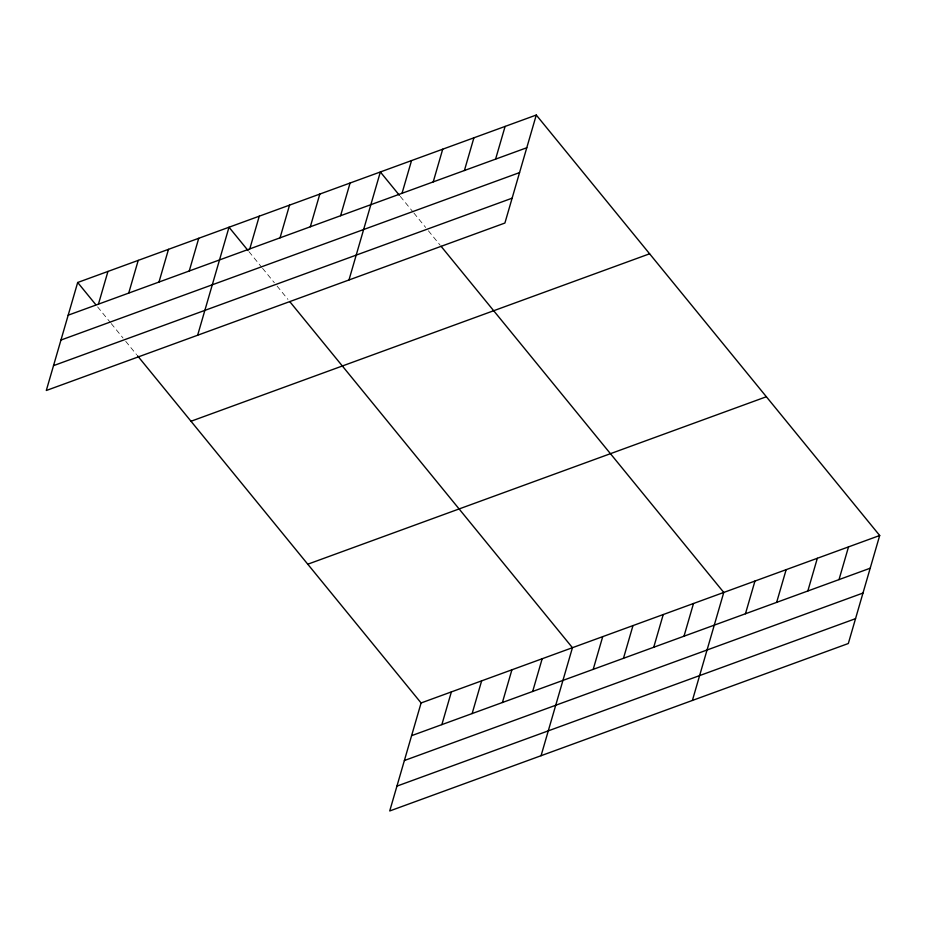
<?xml version="1.0" encoding="UTF-8"?>
<svg xmlns="http://www.w3.org/2000/svg" width="926" height="926" viewBox="0 0 926 926"><rect width="100%" height="100%" fill="white"/><g stroke="black" fill="none" stroke-linecap="round" stroke-linejoin="round"><path stroke-width="0.69" stroke-dasharray="4.63 3.47" d="M400.298 196.393L412.996 211.927M413.899 213.038L425.682 227.472M428.402 230.805L440.186 245.228M248.967 251.652L261.653 267.197M262.556 268.297L274.351 282.731M277.071 286.065L287.951 299.387M97.624 306.911L110.321 322.456M111.224 323.568L123.008 337.99M125.728 341.324L136.608 354.646"/><path stroke-width="1.39" d="M536.281 115.032L77.68 282.488L46.3 390.494L504.901 223.039L536.281 115.032L879.7 535.506L848.32 643.512L389.719 810.968L421.099 702.961L879.7 535.506M98.445 304.145L107.948 271.434M128.714 293.102L138.217 260.391M158.983 282.048L168.486 249.337M189.24 270.994L198.743 238.283M197.643 335.235L229.011 227.229L248.052 250.541M249.777 248.886L259.28 216.175M280.046 237.832L289.549 205.132M310.314 226.789L319.817 194.078M340.583 215.735L350.086 183.024M348.975 279.976L380.355 171.97L399.395 195.282M402.034 193.291L411.538 160.58M433.218 181.901L442.721 149.19M464.401 170.523L473.904 137.812M495.595 159.133L505.098 126.422M441.864 724.618L451.367 691.907M472.133 713.564L481.636 680.853M502.401 702.521L511.904 669.811M532.67 691.467L542.173 658.756M541.062 755.709L572.442 647.702L289.757 301.598M593.207 669.359L602.71 636.648M623.476 658.305L632.979 625.594M653.733 647.251L663.236 614.551M684.001 636.208L693.505 603.497M692.393 700.45L723.773 592.443L441.1 246.339M745.453 613.764L754.956 581.053M776.648 602.375L786.151 569.664M807.831 590.985L817.334 558.285M839.014 579.607L848.517 546.896M68.177 315.199L526.778 147.743M60.954 340.05L519.555 172.595M53.523 365.643L512.113 198.187M191.011 421.249L649.612 253.793M307.768 564.212L766.369 396.745M411.595 735.672L870.197 568.217M404.384 760.524L862.974 593.057M396.941 786.116L855.543 618.661M77.68 282.488L95.806 304.689M137.511 355.758L421.099 702.961"/></g></svg>
